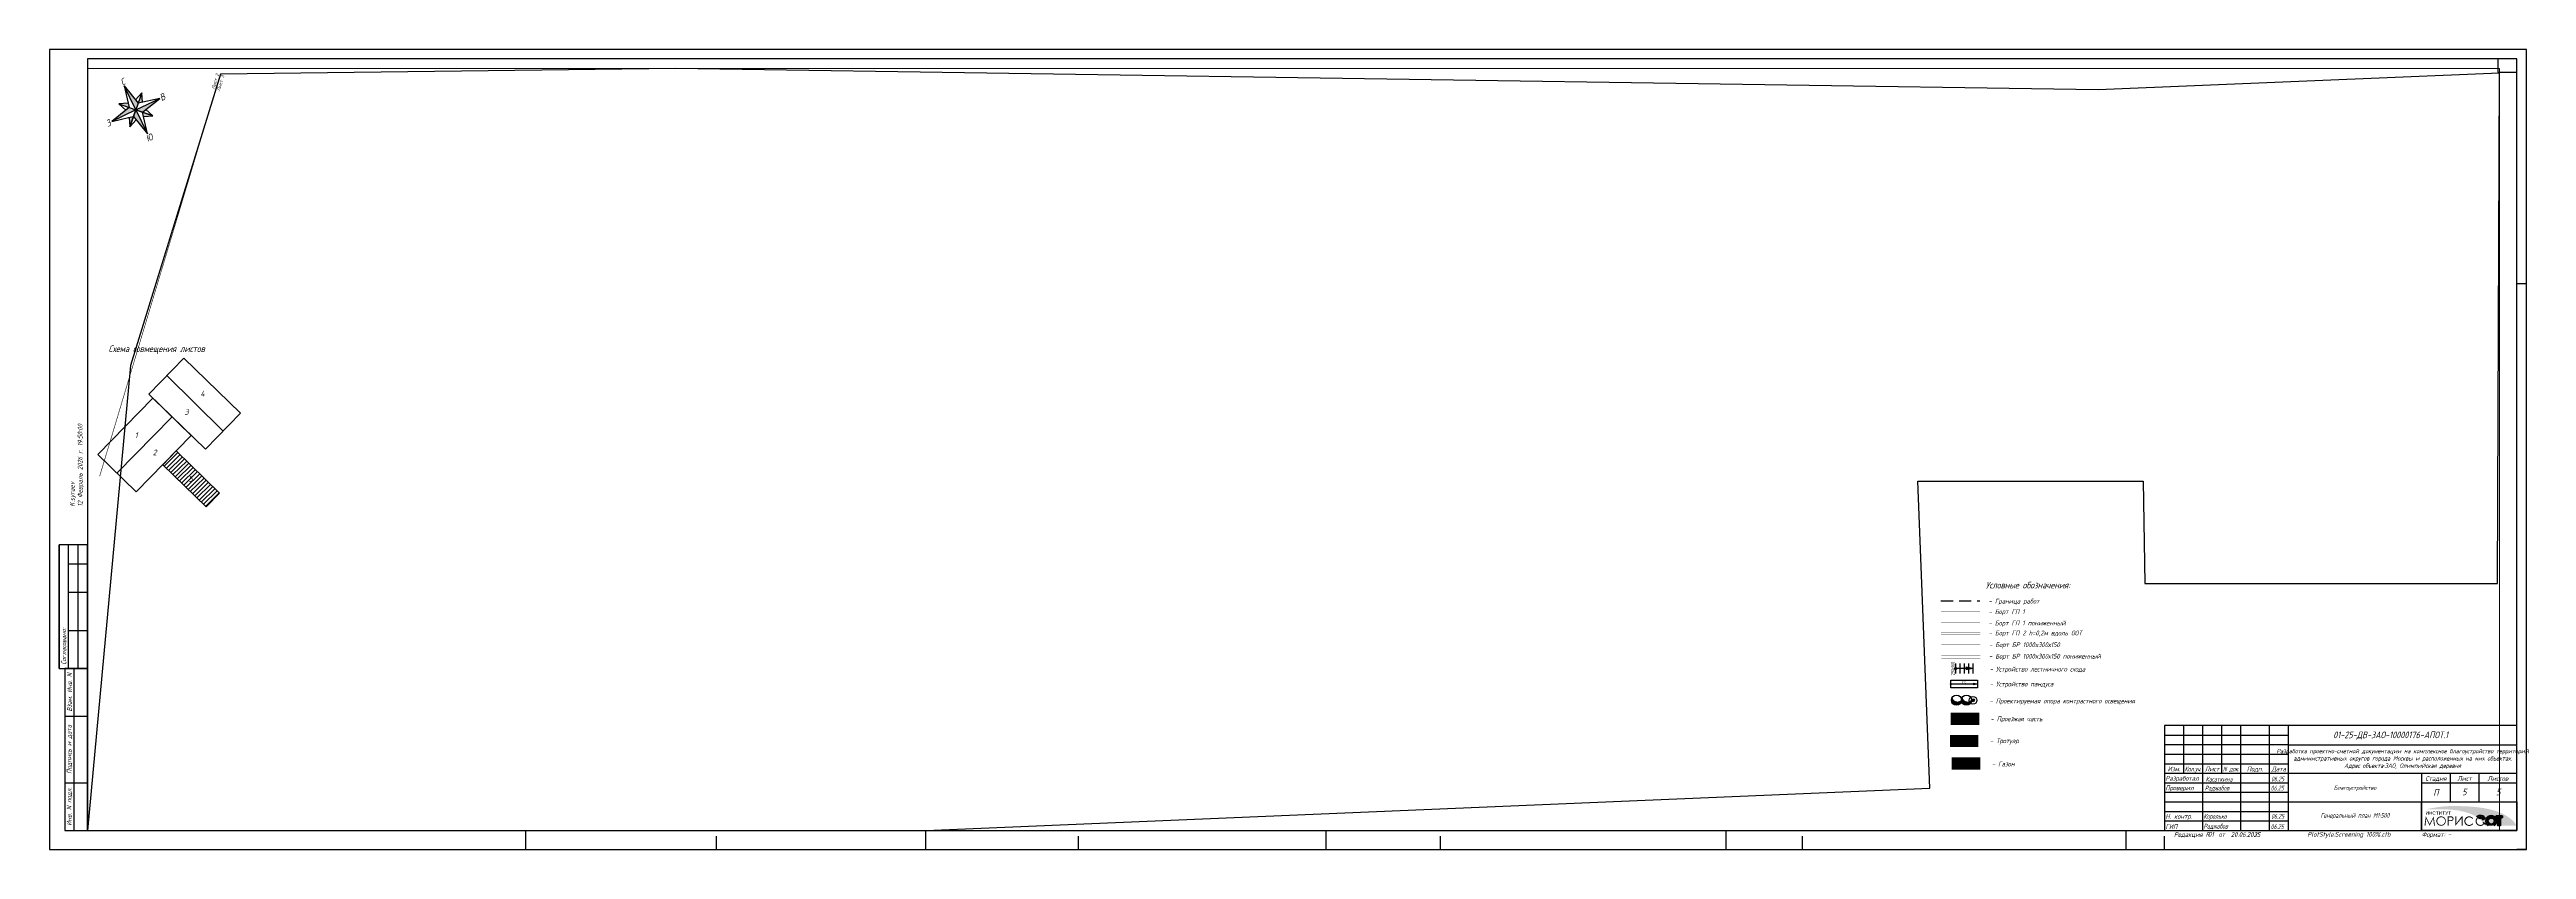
# Paper-space layout 'Layout1' of a CAD drawing. Extents: x -317 to 983, y -268 to 152.
import ezdxf
from ezdxf.enums import TextEntityAlignment as Align

# ---------------------------------------------------------------- set-up
doc = ezdxf.new("R2010")
doc.units = 0
doc.set_wipeout_variables(frame=1)
doc.linetypes.add('JIS_02_2_0', pattern=[3, 2, -1])
doc.linetypes.add('ШТРИХОВАЯ2', pattern=[9.525, 6.35, -3.175])
doc.layers.get('0').update_dxf_attribs({"linetype": 'CONTINUOUS'})
doc.layers.get('DEFPOINTS').update_dxf_attribs({"linetype": 'CONTINUOUS'})
for name, color, linetype in [('$$ОФОРМЛЕНИЕ', 7, 'CONTINUOUS'), ('$$ОФОРМЛЕНИЕ_ТЕКСТ', 7, 'CONTINUOUS'), ('$$ОФОРМЛЕНИЕ_ТОНКИЕ', 8, 'CONTINUOUS'), ('_ВИДОВОЙ_ЭКРАН', 254, 'CONTINUOUS'), ('_ТИП_2__РЕМ__МЗ_А_Б_', 55, 'CONTINUOUS'), ('_ТИП_5__РЕМ__ТР_ИЗ_А_Б_', 41, 'CONTINUOUS'), ('_ТИП_7__ГАЗОН_', 80, 'CONTINUOUS'), ('БОРТ_ГП_1__300X150__ПОНИЖЕ', 220, 'CONTINUOUS'), ('БР_1000_300_150', 27, 'CONTINUOUS'), ('БР_1000_300_150_ПОНИЖЕННЫЙ', 220, 'CONTINUOUS'), ('БР_100_300_150_ПОНИЖЕННЫЙ', 220, 'CONTINUOUS'), ('ГП1__300Х150_', 5, 'CONTINUOUS'), ('ДВ_ГП_П_ГРАНИЦА_РАБОТ', 230, 'ШТРИХОВАЯ2'), ('ДВ_ГП_П_НО_СВЕТИЛЬНИК', 1, 'CONTINUOUS'), ('ДВ_ГП_П_НО_СВЕТИЛЬНИК_КОНТ', 80, 'CONTINUOUS'), ('ДВ_ГП_П_НО_ФУТЛЯР', 180, 'CONTINUOUS'), ('ДВ_ГП_П_ОБОЗНАЧЕНИЯ', 7, 'CONTINUOUS'), ('ДВ_ОФР_ЛИСТЫ', 12, 'CONTINUOUS'), ('ЛЕСТНИЦЫ', 4, 'CONTINUOUS'), ('ПАНДУС', 7, 'CONTINUOUS'), ('РАМКА', 7, 'CONTINUOUS')]:
    doc.layers.add(name, color=color, linetype=linetype)
doc.styles.add('$MORISSOT2_5', font='romans.shx', dxfattribs={"width": 0.8, "oblique": 15, "height": 2.5})
doc.styles.add('$MORISSOT3_5', font='romans.shx', dxfattribs={"width": 0.8, "oblique": 15, "height": 3.5})
doc.styles.add('ISOCPEUR', font='isocpeur.ttf', dxfattribs={"width": 0.65})
doc.styles.add('SIM_2_5', font='simplex8.shx', dxfattribs={"width": 0.8, "oblique": 15, "height": 2.5})
doc.styles.add('SIM_3_5', font='simplex.shx', dxfattribs={"width": 0.8, "oblique": 15, "height": 3.5})
doc.styles.get("Standard").update_dxf_attribs({"font": 'arial.ttf'})
doc.styles.add('ДЕЛВЕКТОР', font='isocpeui.ttf', dxfattribs={"width": 0.8})
doc.styles.add('НО', font='isocpeur.ttf')

# ---------------------------------------------------------------- blocks, each defined once
blk = doc.blocks.new('*U98')
at = {"layer": '$$ОФОРМЛЕНИЕ'}
for p, q in [((0, 297), (-5, 297)), ((-1290, 95), (-1290, 160)), ((-1290, 150), (-1280, 150)), ((-1290, 135), (-1280, 135)), ((-1290, 115), (-1280, 115)), ((-1287, 10), (-1287, 95)), ((-1292, 70), (-1280, 70)), ((-1292, 35), (-1280, 35)), ((-950, 0), (-950, 7)), ((-760, 0), (-760, 7)), ((-570, 0), (-570, 7)), ((-380, 0), (-380, 7)), ((-190, 0), (-190, 7)), ((0, 0), (-5, 0)), ((0, 0), (0, 7))]:
    blk.add_line(p, q, dxfattribs=at)
for points in [[(-1280, 10), (-5, 10), (-5, 415), (-1280, 415)], [(-15, 408), (-5, 408), (-5, 415), (-15, 415)], [(-1295, 95), (-1280, 95), (-1280, 160), (-1295, 160)], [(-1292, 10), (-1280, 10), (-1280, 95), (-1292, 95)]]:
    blk.add_lwpolyline(points, close=True, dxfattribs=at)
at = {"layer": '$$ОФОРМЛЕНИЕ_ТОНКИЕ'}
for p, q in [((-1295, 95), (-1295, 160)), ((-1285, 95), (-1285, 160)), ((-1050, 0), (-1050, 10)), ((-840, 0), (-840, 10)), ((-630, 0), (-630, 10)), ((-420, 0), (-420, 10)), ((-210, 0), (-210, 10)), ((0, 0), (0, 10))]:
    blk.add_line(p, q, dxfattribs=at)
blk.add_lwpolyline([(-1300, 0), (0, 0), (0, 420), (-1300, 420)], close=True, dxfattribs=at)
at = {"char_height": 2.5, "rotation": 90, "style": '$MORISSOT2_5'}
for s, insert, width, attachment_point in [('Согласовано:', (-1292.5, 97), 63, 4), ('Взам. Инв. N', (-1289.5, 82.5), 25, 5), ('Подпись и дата', (-1289.5, 52.5), 35, 5), ('Инв. N подл.', (-1289.5, 22.5), 25, 5)]:
    blk.add_mtext(s, dxfattribs=dict(at, insert=insert, width=width, attachment_point=attachment_point))
at = {"char_height": 2.5, "attachment_point": 4, "style": '$MORISSOT2_5'}
for s, insert, width in [('Редакция R   от          г.', (-185, 7.5), 55), ('Формат: ', (-55, 7.5), 50)]:
    blk.add_mtext(s, dxfattribs=dict(at, insert=insert, width=width))
at = {"color": 6, "insert": (-115, 7.5), "char_height": 2.5, "width": 15, "attachment_point": 4, "style": '$MORISSOT2_5'}
blk.add_mtext('PlotStyle: ', dxfattribs=at)
at = {"style": '$MORISSOT2_5', "oblique": 15, "width": 0.8}
blk.add_attdef('НОМЕР_СТРАНИЦЫ', text='', height=3, dxfattribs=at).set_placement((-10, 411.5), align=Align.MIDDLE_CENTER)
for tag, p in [('НОМЕР_РЕДАКЦИИ', (-167.1, 6.7)), ('ДАТА_РЕДАКЦИИ', (-155.1, 6.7)), ('ФОРМАТ', (-41.2, 6.7))]:
    blk.add_attdef(tag, p, '', height=2.5, dxfattribs=at)
at = {"color": 6, "style": '$MORISSOT2_5', "oblique": 15, "width": 0.8}
blk.add_attdef('СТИЛЬ_ПЕЧАТИ', (-100.7, 6.7), '', height=2.5, dxfattribs=at)
at = {"layer": 'DEFPOINTS', "insert": (-1282, 180), "char_height": 2.5, "width": 60, "attachment_point": 7, "rotation": 90, "style": '$MORISSOT2_5'}
blk.add_mtext('K.syraev\\P12 Февраль 2026 г. 19:50:00', dxfattribs=at)
blk = doc.blocks.new('$MORISSOT_ЛОГОТИП')
at = {"layer": '$$ОФОРМЛЕНИЕ'}
h = blk.add_hatch(color=256, dxfattribs=at)
h.dxf.hatch_style = 1
h.paths.add_polyline_path([(-43.7, 7.4), (-45.8, 3.3), (-47.8, 7.4), (-48.5, 2.4), (-48, 2.4), (-47.6, 6.2), (-45.8, 2.4), (-43.9, 6.2), (-43.5, 2.4), (-43, 2.4)])
h.paths.add_polyline_path([(-42.3, 4.9, 1), (-37.3, 4.9, 1)])
h.paths.add_polyline_path([(-37.7, 4.9, -1), (-41.8, 4.9, -1)], flags=16)
h = blk.add_hatch(color=30, dxfattribs=at)
h.dxf.hatch_style = 1
edge = h.paths.add_edge_path()
edge.add_spline(control_points=[(-0.4, 2.4), (-0.8, 3.7), (-1.9, 5), (-5.3, 7.7), (-9.9, 9.9), (-15.3, 11.4), (-21.6, 12.4), (-29.9, 12.8), (-39.5, 12.9), (-48, 11)], knot_values=[0, 0, 0, 0, 1, 2, 3, 4, 5, 6, 7, 7, 7, 7], degree=3, periodic=0)
edge.add_spline(control_points=[(-48, 11), (-41.3, 11.1), (-36.7, 11.1), (-31.1, 10.6), (-26.5, 9.5), (-23, 8.2), (-21.8, 7.5), (-21.2, 7.1)], knot_values=[0, 0, 0, 0, 1, 2, 3, 4, 4.91634, 4.91634, 4.91634, 4.91634], degree=3, periodic=0)
edge.add_arc((-19.2, 4.9), 2.95, 26.2257, 132.179, ccw=False)
edge.add_line((-16.5, 6.2), (-17.8, 5.6))
edge.add_arc((-19.2, 4.9), 1.6, 26.3677, 123.4691)
edge.add_spline(control_points=[(-20.1, 6.2), (-19.7, 5.9), (-19, 5.3), (-18.2, 4.5), (-17.8, 4.1)], knot_values=[5.471056, 5.471056, 5.471056, 5.471056, 6, 6.505006, 6.505006, 6.505006, 6.505006], degree=3, periodic=0)
edge.add_arc((-19.2, 4.9), 1.6, 330.5018, 333.7908)
edge.add_line((-17.8, 4.2), (-16.5, 3.6))
edge.add_arc((-19.2, 4.9), 2.95, 327.895, 333.7743, ccw=False)
edge.add_arc((-18.6, 4.5), 2.3, 324.1452, 328.3578, ccw=False)
edge.add_arc((-19.2, 4.9), 2.95, 319.4211, 324.6079, ccw=False)
edge.add_spline(control_points=[(-16.9, 2.9), (-16.8, 2.8), (-16.7, 2.6), (-16.6, 2.4)], knot_values=[6.854431, 6.854431, 6.854431, 6.854431, 7, 7, 7, 7], degree=3, periodic=0)
edge.add_line((-16.6, 2.4), (-15.1, 2.4))
edge.add_arc((-13.5, 4.9), 2.95, -57.9362, 237.9362, ccw=False)
edge.add_line((-12, 2.4), (-10, 2.4))
edge.add_line((-10, 2.4), (-10, 6.5))
edge.add_line((-10, 6.5), (-10.5, 6.5))
edge.add_arc((-10.5, 6.9), 0.45, 180, 270, ccw=False)
edge.add_line((-11, 6.9), (-11, 7.4))
edge.add_arc((-10.5, 7.4), 0.45, 90, 180, ccw=False)
edge.add_line((-10.5, 7.8), (-8, 7.8))
edge.add_arc((-8, 7.4), 0.45, 0, 90, ccw=False)
edge.add_line((-7.6, 7.4), (-7.6, 6.9))
edge.add_arc((-8, 6.9), 0.45, -90, 0, ccw=False)
edge.add_line((-8, 6.5), (-8.6, 6.5))
edge.add_line((-8.6, 6.5), (-8.6, 2.4))
edge.add_line((-8.6, 2.4), (-0.4, 2.4))
h.paths.add_polyline_path([(-15.1, 4.9, 1), (-11.9, 4.9, 1)], flags=17)
h = blk.add_hatch(color=256, dxfattribs=at)
h.dxf.hatch_style = 1
h.paths.add_polyline_path([(-34.5, 7.4), (-36.3, 7.4), (-36.3, 2.4), (-35.8, 2.4), (-35.8, 4.9), (-34.5, 4.9, 1)])
h.paths.add_polyline_path([(-35.8, 5.3), (-35.8, 6.9), (-34.5, 6.9, -1), (-34.5, 5.3)], flags=16)
h = blk.add_hatch(color=256, dxfattribs=at)
h.dxf.hatch_style = 1
h.paths.add_polyline_path([(-29, 6.4), (-29, 2.4), (-28.5, 2.4), (-28.5, 7.4), (-29, 7.4), (-31.8, 3.6), (-31.8, 7.4), (-32.3, 7.4), (-32.3, 2.4)])
h = blk.add_hatch(color=256, dxfattribs=at)
h.dxf.hatch_style = 1
h.paths.add_polyline_path([(-23, 3.4), (-23.4, 3.7, -3.171595), (-23.4, 6), (-23, 6.3, 3.171595)])
h = blk.add_hatch(color=256, dxfattribs=at)
h.dxf.hatch_style = 1
h.paths.add_polyline_path([(-17.1, 3.4), (-17.5, 3.7, -3.171595), (-17.5, 6), (-17.1, 6.3, 3.171595)])
h = blk.add_hatch(color=7, dxfattribs=at)
h.dxf.hatch_style = 1
edge = h.paths.add_edge_path()
edge.add_line((-17.1, 6.3), (-17.5, 6))
edge.add_arc((-19.2, 4.9), 2.05, 35, 127.3346)
edge.add_spline(control_points=[(-20.4, 6.5), (-20.3, 6.4), (-20.2, 6.3), (-20.1, 6.2)], knot_values=[5.291585, 5.291585, 5.291585, 5.291585, 5.471056, 5.471056, 5.471056, 5.471056], degree=3, periodic=0)
edge.add_arc((-19.2, 4.9), 1.6, 26.3677, 123.4691, ccw=False)
edge.add_line((-17.8, 5.6), (-16.5, 6.2))
edge.add_arc((-19.2, 4.9), 2.95, 26.2257, 132.179)
edge.add_spline(control_points=[(-21.2, 7.1), (-21.1, 7), (-21, 6.9), (-20.9, 6.8), (-20.8, 6.8)], knot_values=[4.91634, 4.91634, 4.91634, 4.91634, 5, 5.107001, 5.107001, 5.107001, 5.107001], degree=3, periodic=0)
edge.add_arc((-19.2, 4.9), 2.5, 35, 130.0371, ccw=False)
edge = h.paths.add_edge_path()
edge.add_arc((-19.2, 4.9), 1.6, 330.5018, 333.7908, ccw=False)
edge.add_spline(control_points=[(-17.8, 4.1), (-17.7, 3.9), (-17.6, 3.8), (-17.4, 3.6)], knot_values=[6.505006, 6.505006, 6.505006, 6.505006, 6.655095, 6.655095, 6.655095, 6.655095], degree=3, periodic=0)
edge.add_line((-17.4, 3.6), (-17.1, 3.4))
edge.add_arc((-19.2, 4.9), 2.5, 322.262, 325, ccw=False)
edge.add_spline(control_points=[(-17.2, 3.3), (-17.1, 3.2), (-17, 3.1), (-16.9, 2.9)], knot_values=[6.747193, 6.747193, 6.747193, 6.747193, 6.854431, 6.854431, 6.854431, 6.854431], degree=3, periodic=0)
edge.add_arc((-19.2, 4.9), 2.95, 319.4211, 333.7743)
edge.add_line((-16.5, 3.6), (-17.8, 4.2))
h = blk.add_hatch(color=7, dxfattribs=at)
h.dxf.hatch_style = 1
h.paths.add_polyline_path([(-15.1, 2.4), (-13.5, 2.4, -0.414214), (-16, 4.9, -1), (-11, 4.9, -0.414214), (-13.5, 2.4), (-12, 2.4, 3.480102)])
h.paths.add_polyline_path([(-15.6, 4.9, 1), (-11.5, 4.9, 1)], flags=17)
h.paths.add_polyline_path([(-11.9, 4.9, -1), (-15.1, 4.9, -1)], flags=16)
h = blk.add_hatch(color=256, dxfattribs=at)
h.dxf.hatch_style = 1
h.paths.add_polyline_path([(-11, 4.9, 1), (-16, 4.9, 1)])
h.paths.add_polyline_path([(-15.6, 4.9, -1), (-11.5, 4.9, -1)], flags=16)
h.paths.add_polyline_path([(-15.1, 4.9, -1), (-11.9, 4.9, -1)], flags=0)
h = blk.add_hatch(color=7, dxfattribs=at)
h.dxf.hatch_style = 1
h.paths.add_polyline_path([(-10.5, 7.8, 0.414214), (-11, 7.4), (-11, 6.9, 0.414214), (-10.5, 6.5), (-10, 6.5), (-10, 2.4), (-8.6, 2.4), (-8.6, 6.5), (-8, 6.5, 0.414214), (-7.6, 6.9), (-7.6, 7.4, 0.414214), (-8, 7.8)])
h.paths.add_polyline_path([(-8, 7.4), (-8, 6.9), (-9, 6.9), (-9, 2.5), (-9.5, 2.5), (-9.5, 6.9), (-10.5, 6.9), (-10.5, 7.4)], flags=16)
h = blk.add_hatch(color=256, dxfattribs=at)
h.dxf.hatch_style = 1
h.paths.add_polyline_path([(-9, 6.9), (-8, 6.9), (-8, 7.4), (-10.5, 7.4), (-10.5, 6.9), (-9.5, 6.9), (-9.5, 2.5), (-9, 2.5)])
at = {"layer": '$$ОФОРМЛЕНИЕ', "color": 7}
for points in [[(-20.1, 6.2, -0.451), (-17.8, 5.6), (-16.5, 6.2, 0.498327), (-21.2, 7.1)], [(-17.8, 4.1, 0.014352), (-17.8, 4.2), (-16.5, 3.6, -0.06271), (-16.9, 2.9)]]:
    blk.add_lwpolyline(points, format="xyb", dxfattribs=at)
blk.add_lwpolyline([(-11, 6.9), (-11, 7.4, -0.414214), (-10.5, 7.8), (-8, 7.8, -0.414214), (-7.6, 7.4), (-7.6, 6.9, -0.414214), (-8, 6.5), (-8.6, 6.5), (-8.6, 2.4), (-10, 2.4), (-10, 6.5), (-10.5, 6.5, -0.414214)], format="xyb", close=True, dxfattribs=at)
blk.add_circle((-13.5, 4.9), 1.6, dxfattribs=at)
blk.add_arc((-13.5, 4.9), 2.95, 302.0638, 237.9362, dxfattribs=at)
at = {"layer": 'DEFPOINTS'}
blk.add_lwpolyline([(-50, 15), (0, 15), (0, 0), (-50, 0)], close=True, dxfattribs=at)
at = {"layer": '$$ОФОРМЛЕНИЕ', "insert": (-48, 10), "char_height": 1.8, "width": 15, "attachment_point": 1}
blk.add_mtext('{\\f@Arial Unicode MS|b0|i0|c204|p34;ИНСТИТУТ}', dxfattribs=at)
at = {"style": '$MORISSOT2_5', "oblique": 15, "width": 0.8}
blk.add_attdef('Номер_договора', text='', height=1.5, dxfattribs=at).set_placement((-8.5, 1.3), align=Align.MIDDLE_CENTER)
blk = doc.blocks.new('*U99')
at = {"layer": 'ДВ_ОФР_ЛИСТЫ', "const_width": 0.3}
blk.add_lwpolyline([(-4.7, -220.3), (0, 0)], dxfattribs=at)
at = {"layer": 'ДВ_ОФР_ЛИСТЫ', "style": 'ДЕЛВЕКТОР', "flags": 4}
blk.add_attdef('ЛИСТ_ВЕРХ', text='', height=1.75, rotation=88.606, dxfattribs=at).set_placement((-2.6, -8.6), align=Align.TOP_LEFT)
at = {"layer": 'ДВ_ОФР_ЛИСТЫ', "style": 'ДЕЛВЕКТОР'}
blk.add_attdef('ЛИСТ_НИЗ', (2.1, -8.7), '', height=1.75, rotation=88.606, dxfattribs=at)
blk = doc.blocks.new('*U91')
at = {"color": 7}
blk.add_wipeout([(-18.4, -18.4), (-18.5, 18.5), (18.5, 18.5), (18.5, -18.4)], dxfattribs=at).dxf.layer = 'ДВ_ГП_П_ОБОЗНАЧЕНИЯ'
at = {"layer": 'ДВ_ГП_П_ОБОЗНАЧЕНИЯ'}
h = blk.add_hatch(color=252, dxfattribs=at)
h.paths.add_polyline_path([(0, 14), (0, 0), (2.6, 2.6)])
h.paths.add_polyline_path([(6.7, 6.7), (2.6, 2.6), (4.8, 2.1)])
h.paths.add_polyline_path([(14, 0), (0, 0), (2.6, -2.6)])
h.paths.add_polyline_path([(2.6, -2.6), (2.1, -4.8), (6.7, -6.7)])
h.paths.add_polyline_path([(0, 0), (-2.6, -2.6), (0, -14)])
h.paths.add_polyline_path([(-2.6, -2.6), (-4.8, -2.1), (-6.7, -6.7)])
h.paths.add_polyline_path([(-2.6, 2.6), (-14, 0), (0, 0)])
h.paths.add_polyline_path([(-2.1, 4.8), (-6.7, 6.7), (-2.6, 2.6)])
for points in [[(0, 14), (-2.6, 2.6)], [(0, 0), (0, 14)], [(0, 14), (2.6, 2.6)], [(-2.6, 2.6), (-14, 0)], [(0, 0), (-14, 0)], [(-4.8, 2.1), (-6.7, 6.7)], [(-2.1, 4.8), (-6.7, 6.7)], [(-6.7, 6.7), (0, 0)], [(-6.7, -6.7), (0, 0)], [(-5.3, 5.2), (5.3, -5.2)], [(5.2, 5.3), (-5.2, -5.3)], [(6.7, 6.7), (0, 0)], [(6.7, -6.7), (0, 0)], [(0, 0), (0, -14)], [(0, 0), (14, 0)], [(2.1, 4.8), (6.7, 6.7)], [(14, 0), (2.6, 2.6)], [(2.6, -2.6), (14, 0)], [(4.8, 2.1), (6.7, 6.7)], [(-14, 0), (-5.2, -2)], [(-4.8, -2.1), (-6.7, -6.7)], [(-2.1, -4.8), (-6.7, -6.7)], [(-5.2, -2), (-2.6, -2.6)], [(-2.6, -2.6), (0, -14)], [(0, -14), (2.6, -2.6)], [(2.1, -4.8), (6.7, -6.7)], [(4.8, -2.1), (6.7, -6.7)]]:
    blk.add_lwpolyline(points, dxfattribs=at)
at = {"layer": 'ДВ_ГП_П_ОБОЗНАЧЕНИЯ', "style": 'ДЕЛВЕКТОР', "width": 0.8}
for s, p in [('З', (-17, -1.8)), ('В', (14.2, -1.7)), ('Ю', (-1.7, -18))]:
    blk.add_text(s, height=3.5, rotation=0.0988, dxfattribs=at).set_placement(p)
at = {"layer": 'ДВ_ГП_П_ОБОЗНАЧЕНИЯ', "insert": (-0.8, 18), "char_height": 3.5, "width": 2.47, "attachment_point": 1, "rotation": 0.0988, "style": 'ДЕЛВЕКТОР'}
blk.add_mtext('{\\fISOCPEUR|b1|i1|c204|p34;С}', dxfattribs=at)
blk = doc.blocks.new('*U112')
for points in [[(36.2, 41.5), (65.6, 12.4)], [(10, -9.8), (38.9, 19.9)]]:
    blk.add_lwpolyline(points)
at = {"char_height": 3, "attachment_point": 5, "style": '$MORISSOT3_5'}
for s, insert in [('4', (54.9, 32)), ('3', (46.5, 22.3)), ('1', (20.1, 10.2)), ('2', (29.8, 1.1)), ('5', (48.6, -12.7))]:
    blk.add_mtext_dynamic_manual_height_columns(s, width=1.174, gutter_width=4.19, heights=[-3], dxfattribs=dict(at, insert=insert))
blk = doc.blocks.new('*U115')
at = {"layer": '$$ОФОРМЛЕНИЕ_ТОНКИЕ'}
h = blk.add_hatch(dxfattribs=at)
h.set_pattern_fill('ANSI31', color=256, scale=0.50295, angle=-0.48234)
h.paths.add_polyline_path([(3.9, 59.8), (-3.2, 52.5), (19.6, 30.3), (26.7, 37.5)])
h.paths.add_polyline_path([(9.3, 42.8), (12.4, 42.8), (13.6, 47.3), (10.5, 47.3)], flags=24)
for points in [[(7.9, 108.5), (37.6, 79.6), (19.2, 60.7), (-10.5, 89.6)], [(11.8, 67.9), (-17.2, 38.2), (-37.2, 57.8), (-8.3, 87.4)], [(3.9, 59.8), (26.7, 37.5), (19.6, 30.3), (-3.2, 52.5)]]:
    blk.add_lwpolyline(points, close=True)
blk.add_blockref('*U112', (-37.2, 57.8))
at = {"color": 7, "insert": (-31.6, 115.1), "char_height": 3.5, "attachment_point": 1, "style": '$MORISSOT3_5'}
blk.add_mtext_dynamic_manual_height_columns('Схема совмещения листов', width=62.747, gutter_width=12.5, heights=[-4], dxfattribs=at)
blk = doc.blocks.new('АР_КРУЖОК_1_1')
at = {"color": 0, "linetype": 'BYBLOCK'}
blk.add_circle((0, 0), 75, dxfattribs=at)
blk = doc.blocks.new('*U271')
at = {"color": 0, "linetype": 'BYBLOCK'}
for q in [(-500, 85), (-500, -85)]:
    blk.add_line((0, 0), q, dxfattribs=at)
blk = doc.blocks.new('*U11')
at = {"color": 4, "linetype": 'BYBLOCK'}
blk.add_line((0, 0), (96, 653), dxfattribs=at)
at = {"color": 0, "linetype": 'BYBLOCK'}
for p, q in [((287, -42), (383, 611)), ((574, -85), (670, 568)), ((861, -127), (957, 526)), ((1148, -169), (1244, 483))]:
    blk.add_line(p, q, dxfattribs=at)
blk.add_lwpolyline([(1196, 157), (48, 326)], dxfattribs=at)
at = {"color": 4, "linetype": 'BYBLOCK', "rotation": 351.600349070872}
blk.add_blockref('АР_КРУЖОК_1_1', (48, 326), dxfattribs=at)
at = {"color": 0, "linetype": 'BYBLOCK', "rotation": 351.600349070872}
blk.add_blockref('*U271', (1196, 157), dxfattribs=at)
at = {"layer": '_ВИДОВОЙ_ЭКРАН', "color": 4, "ltscale": 20, "style": 'ISOCPEUR', "width": 0.65}
blk.add_attdef('УКЛОН', text='', height=250, rotation=81.60035, dxfattribs=at).set_placement((48, 326), align=Align.BOTTOM_CENTER)
blk = doc.blocks.new('*U10')
at = {"color": 0, "linetype": 'BYBLOCK'}
blk.add_lwpolyline([(0, 900), (3140, 900), (3140, 0), (0, 0)], close=True, dxfattribs=at)
blk.add_lwpolyline([(3140, 450), (0, 450)], dxfattribs=at)
for name, p in [('АР_КРУЖОК_1_1', (0, 450)), ('*U271', (3140, 450))]:
    blk.add_blockref(name, p, dxfattribs=at)
at = {"color": 0, "linetype": 'BYBLOCK', "ltscale": 20, "style": 'ISOCPEUR', "width": 0.65}
blk.add_attdef('УКЛОН', text='', height=250, dxfattribs=at).set_placement((1570, 450), align=Align.BOTTOM_CENTER)
blk = doc.blocks.new('*U16')
at = {"layer": 'ДВ_ГП_П_НО_СВЕТИЛЬНИК'}
h = blk.add_hatch(color=256, dxfattribs=at)
h.dxf.hatch_style = 1
h.paths.add_polyline_path([(0, -0.4, 1), (0, 0.4, 1)])
at = {"layer": 'ДВ_ГП_П_НО_СВЕТИЛЬНИК_КОНТ', "linetype": 'CONTINUOUS'}
for points in [[(-4.66, -1.39, 0.445586), (-3.25, 0.18, -0.671828), (-5.79, 0.9, 0.622756)], [(-1.82, -1.39, 0.445586), (-0.4, 0.18, -0.671828), (-2.94, 0.9, 0.622756)]]:
    blk.add_hatch(color=256, dxfattribs=at).paths.add_polyline_path(points)
at = {"layer": 'ДВ_ГП_П_НО_СВЕТИЛЬНИК', "linetype": 'CONTINUOUS'}
for radius in [1.1, 0.395]:
    blk.add_circle((0, 0), radius, dxfattribs=at)
at = {"layer": 'ДВ_ГП_П_НО_СВЕТИЛЬНИК_КОНТ'}
for centre in [(-4.66, 0.03), (-1.82, 0.03)]:
    blk.add_circle(centre, 1.42, dxfattribs=at)
at = {"style": 'НО', "flags": 5}
blk.add_attdef('ТИП', (3.38, -4.37), '', height=2.5, dxfattribs=at)
at = {"layer": 'ДВ_ГП_П_НО_ФУТЛЯР', "style": 'НО', "flags": 4}
blk.add_attdef('ФИДЕР', text='', height=2.5, rotation=360, dxfattribs=at).set_placement((1.51, 2.07), align=Align.RIGHT)
blk.add_attdef('НОМЕР', (1.51, 2.07), '', height=2.5, rotation=360, dxfattribs=at)
blk = doc.blocks.new('A$C734E0510')
at = {"layer": 'БР_1000_300_150', "const_width": 0.15}
for points in [[(0, 8.3), (20.5, 8.3)], [(0, 2.3), (20.5, 2.3)]]:
    blk.add_lwpolyline(points, dxfattribs=at)
at = {"layer": 'БР_1000_300_150_ПОНИЖЕННЫЙ', "linetype": 'JIS_02_2_0', "ltscale": 0.5, "const_width": 0.15}
blk.add_lwpolyline([(0, 1), (20.5, 1)], dxfattribs=at)
at = {"color": 7, "style": '$MORISSOT2_5', "oblique": 15, "width": 0.8}
for s, p in [('- Борт БР 1000x300х150', (25, 6.8)), ('- Борт БР 1000x300х150 пониженный', (25, 0.8))]:
    blk.add_text(s, height=2.5, dxfattribs=at).set_placement(p)
blk = doc.blocks.new('A$C45F78A5B')
at = {"layer": '_ТИП_2__РЕМ__МЗ_А_Б_'}
h = blk.add_hatch(color=256, dxfattribs=at)
h.dxf.hatch_style = 1
h.paths.add_polyline_path([(5.1, 29.9), (5.1, 23.5), (20.1, 23.5), (20.1, 29.9)])
at = {"layer": '_ТИП_5__РЕМ__ТР_ИЗ_А_Б_'}
h = blk.add_hatch(color=256, dxfattribs=at)
h.dxf.hatch_style = 1
h.paths.add_polyline_path([(4.7, 18.2), (4.7, 11.8), (19.7, 11.8), (19.7, 18.2)])
at = {"layer": '_ТИП_7__ГАЗОН_'}
h = blk.add_hatch(color=256, dxfattribs=at)
h.dxf.hatch_style = 1
h.paths.add_polyline_path([(5.6, 6.4), (5.6, 0), (20.6, 0), (20.6, 6.4)])
at = {"layer": 'БОРТ_ГП_1__300X150__ПОНИЖЕ', "color": 220, "linetype": 'JIS_02_2_0', "const_width": 0.15}
blk.add_lwpolyline([(0, 76.1), (20.5, 76.1)], dxfattribs=at)
at = {"layer": 'БР_100_300_150_ПОНИЖЕННЫЙ', "color": 5, "linetype": 'JIS_02_2_0', "ltscale": 0.5, "const_width": 0.15}
blk.add_lwpolyline([(0.1, 70.7), (20.6, 70.7)], dxfattribs=at)
at = {"layer": 'ГП1__300Х150_', "const_width": 0.15}
for points in [[(0, 83.2), (20.5, 83.2)], [(0, 77.2), (20.5, 77.2)], [(0.1, 72), (20.6, 72)]]:
    blk.add_lwpolyline(points, dxfattribs=at)
at = {"layer": 'ДВ_ГП_П_ГРАНИЦА_РАБОТ'}
blk.add_lwpolyline([(0, 88.7), (20.5, 88.7)], dxfattribs=at)
at = {"layer": 'БР_1000_300_150'}
blk.add_blockref('A$C734E0510', (0.2, 57.5), dxfattribs=at)
at = {"layer": 'ДВ_ГП_П_НО_СВЕТИЛЬНИК_КОНТ', "xscale": 1.850591756358992, "yscale": 1.850591756358992, "zscale": 1.850591756358992}
blk.add_blockref('*U16', (16.8, 36.4), dxfattribs=at)
at = {"layer": 'ЛЕСТНИЦЫ', "color": 4, "xscale": 0.0078680304705441, "yscale": 0.0078680304705441, "zscale": 0.0078680304705441, "rotation": 8.399650929127901}
blk.add_blockref('*U11', (7.8, 50.5), dxfattribs=at).add_auto_attribs({'УКЛОН': '290х160'})
at = {"layer": 'ПАНДУС', "color": 4, "linetype": 'BYBLOCK', "xscale": 0.0044313964540751, "yscale": 0.0044313964540751, "zscale": 0.0044313964540751}
blk.add_blockref('*U10', (5.2, 42.9), dxfattribs=at).add_auto_attribs({'УКЛОН': '1:20'})
at = {"color": 7, "linetype": 'CONTINUOUS', "style": '$MORISSOT3_5', "oblique": 15, "width": 0.8}
blk.add_text('Условные обозначения:', height=3.5, dxfattribs=at).set_placement((23.5, 95.1))
at = {"color": 7, "style": '$MORISSOT2_5', "oblique": 15, "width": 0.8}
for s, p in [('- Граница работ', (25, 87.2)), ('- Борт ГП 1', (25, 81.7)), ('- Борт ГП 1 пониженный', (25, 75.7)), ('- Борт ГП 2 h=0,2м вдоль ООТ', (25.1, 70.5)), ('- Устройство лестничного схода', (25.6, 51.5)), ('- Устройство пандуса', (25.6, 43.7)), ('- Проектируемая опора контрастного освещения', (25.5, 34.8)), ('- Проезжая часть', (26, 25.4)), ('- Тротуар', (25.7, 13.9)), ('- Газон', (26.7, 1.7))]:
    blk.add_text(s, height=2.5, dxfattribs=at).set_placement(p)

psp = doc.layouts.get("Layout1")

# ---------------------------------------------------------------- linework, layer by layer
at = {"layer": '$$ОФОРМЛЕНИЕ'}
for p, q in [((802.6, -203.3), (802.6, -228.3)), ((812.6, -203.3), (812.6, -258.3)), ((822.6, -203.3), (822.6, -228.3)), ((832.6, -203.3), (832.6, -258.3)), ((847.6, -203.3), (847.6, -258.3)), ((857.6, -203.3), (857.6, -258.3)), ((857.6, -213.3), (977.6, -213.3)), ((792.6, -223.3), (857.6, -223.3)), ((792.6, -228.3), (977.6, -228.3)), ((927.6, -228.3), (927.6, -258.3)), ((927.6, -233.3), (977.6, -233.3)), ((942.6, -228.3), (942.6, -243.3)), ((957.6, -228.3), (957.6, -243.3)), ((857.6, -243.3), (977.6, -243.3))]:
    psp.add_line(p, q, dxfattribs=at)
psp.add_lwpolyline([(792.6, -258.3), (977.6, -258.3), (977.6, -203.3), (792.6, -203.3)], close=True, dxfattribs=at)
at = {"layer": '$$ОФОРМЛЕНИЕ_ТОНКИЕ'}
for p, q in [((792.6, -208.3), (857.6, -208.3)), ((857.6, -213.3), (792.6, -213.3)), ((792.6, -218.3), (857.6, -218.3)), ((792.6, -233.3), (857.6, -233.3)), ((792.6, -238.3), (857.6, -238.3)), ((792.6, -243.3), (857.6, -243.3)), ((792.6, -248.3), (857.6, -248.3)), ((792.6, -253.3), (857.6, -253.3))]:
    psp.add_line(p, q, dxfattribs=at)
at = {"layer": 'DEFPOINTS'}
psp.add_lwpolyline([(11.1, 141.7), (-227.7, 138.7), (-274.9, -14.2), (-297.4, -258.3), (142.6, -258.3), (669.4, -236.2), (663.2, -74.9), (781.4, -75), (782.4, -128.6), (967.4, -128.6), (968.4, 139.3), (757.9, 130.5)], close=True, dxfattribs=at)

# ---------------------------------------------------------------- block references
at = {"layer": '$$ОФОРМЛЕНИЕ'}
ref = psp.add_blockref('*U98', (982.6, -268.3), dxfattribs=at)
ref.add_attrib('НОМЕР_РЕДАКЦИИ', '01', (815.5, -261.7), dxfattribs={"layer": '0', "height": 2.5, "style": '$MORISSOT2_5', "oblique": 15, "width": 0.8})
ref.add_attrib('ДАТА_РЕДАКЦИИ', '20.06.2025', (827.5, -261.7), dxfattribs={"layer": '0', "height": 2.5, "style": '$MORISSOT2_5', "oblique": 15, "width": 0.8})
ref.add_attrib('СТИЛЬ_ПЕЧАТИ', 'Screening 100%.ctb', (882, -261.6), dxfattribs={"layer": '0', "color": 6, "height": 2.5, "style": '$MORISSOT2_5', "oblique": 15, "width": 0.8})
ref.add_attrib('ФОРМАТ', '-', (941.4, -261.6), dxfattribs={"layer": '0', "height": 2.5, "style": '$MORISSOT2_5', "oblique": 15, "width": 0.8})
psp.add_blockref('$MORISSOT_ЛОГОТИП', (977.6, -258.3), dxfattribs=at)
at = {"layer": '$$ОФОРМЛЕНИЕ_ТЕКСТ'}
psp.add_blockref('*U115', (-254.8, -118.8), dxfattribs=at)
at = {"layer": 'БР_1000_300_150'}
psp.add_blockref('A$C45F78A5B', (675.3, -226.4), dxfattribs=at)
at = {"layer": 'ДВ_ОФР_ЛИСТЫ'}
ref = psp.add_blockref('*U99', (-227.7, 138.7), dxfattribs=dict(at, rotation=344.5084378039441))
ref.add_attrib('ЛИСТ_ВЕРХ', 'Лист 2', dxfattribs={"height": 1.75, "rotation": 73.1145, "style": 'ДЕЛВЕКТОР'}).set_placement((-232.5, 131.1), align=Align.TOP_LEFT)
ref.add_attrib('ЛИСТ_НИЗ', 'Лист 3', (-228, 129.7), dxfattribs={"height": 1.75, "rotation": 73.1145, "style": 'ДЕЛВЕКТОР'})

# ---------------------------------------------------------------- texts
at = {"layer": '$$ОФОРМЛЕНИЕ', "char_height": 2.5, "style": '$MORISSOT2_5'}
for s, width, heights, insert, attachment_point in [('Разработал', 19.5, [-3.33], (793.1, -231.3), 4), ('Изм.', 10, [-2.5], (797.6, -224.8), 2), ('{\\W0.7;Кол.уч.}', 10, [-3.33], (807.6, -224.8), 2), ('Лист', 10, [-2.5], (817.6, -224.8), 2), ('{\\W0.7;N док.}', 10, [-3.33], (827.6, -224.8), 2), ('Подп.', 15, [-3.33], (840.1, -224.8), 2), ('Дата', 10, [-2.98], (852.6, -224.8), 2), ('Стадия', 15, [-3.33], (935.1, -229.8), 2), ('Лист', 15, [-2.5], (950.1, -229.8), 2), ('Листов', 20, [-2.5], (967.6, -229.8), 2), ('Проверил', 19.5, [1.8], (793.1, -236.3), 4), ('Н. контр.', 20, [1.8], (793.1, -251.3), 4), ('ГИП', 20, [-2.5], (793.1, -256.3), 4)]:
    psp.add_mtext_dynamic_manual_height_columns(s, width=width, gutter_width=12.5, heights=heights, dxfattribs=dict(at, insert=insert, attachment_point=attachment_point))
at = {"color": 0, "char_height": 2.5, "attachment_point": 4, "style": '$MORISSOT2_5'}
for s, heights, insert in [('{\\W0.7;Касаткина}', [-2.5], (814.2, -231.4)), ('{\\W0.7;06.25}', [-2.5], (848.6, -231.3)), ('{\\W0.7;Раджабов}', [-3.33], (813.8, -236.3)), ('{\\W0.7;06.25}', [-2.5], (848.4, -236.1)), ('{\\W0.7;Королько}', [-3.33], (813.1, -251.3)), ('{\\W0.7;Раджабов}', [-3.33], (813.1, -256.3)), ('{\\W0.7;06.25}', [-2.5], (848.4, -256.3)), ('{\\W0.7;06.25}', [-2.5], (848.6, -250.9))]:
    psp.add_mtext_dynamic_manual_height_columns(s, width=19.5, gutter_width=12.5, heights=heights, dxfattribs=dict(at, insert=insert))
at = {"color": 0, "attachment_point": 5}
for s, insert, char_height, width, style in [('П', (935.1, -238.3), 3.5, 15, '$MORISSOT3_5'), ('5', (950, -238.1), 3.5, 15, '$MORISSOT3_5'), ('5', (967.8, -238.1), 3.5, 15, '$MORISSOT3_5'), ('{\\W0.87500x;Генеральный план М1:500}', (892.6, -250.8), 2.5, 70, '$MORISSOT2_5')]:
    psp.add_mtext(s, dxfattribs=dict(at, insert=insert, char_height=char_height, width=width, style=style))
at = {"layer": 'РАМКА', "attachment_point": 5, "style": 'SIM_2_5'}
for s, insert, char_height, width in [('Разработка проектно-сметной документации на комплексное благоустройство территорий административных округов города Москвы и расположенных на них объектах.\\PАдрес объекта:ЗАО, Олимпийская деревня', (917.6, -220.8), 2.3, 120), ('Благоустройство', (892.6, -236.2), 2.2, 70)]:
    psp.add_mtext(s, dxfattribs=dict(at, insert=insert, char_height=char_height, width=width))
at = {"layer": 'РАМКА', "style": 'SIM_3_5', "oblique": 15, "width": 0.8}
psp.add_attdef('01-25-ДВ-ЗАО-10000176-АПОТ.1', (881.2, -209.9), '', height=3.5, dxfattribs=at)

# ---------------------------------------------------------------- viewports
at = {"layer": 'DEFPOINTS', "view_twist_angle": 0.44655}
psp.add_viewport(center=(335.5, -58.3), size=(1265.8, 400.022), view_center_point=(-1740.22, -528.88), view_height=200.0111, dxfattribs=at)

# ---------------------------------------------------------------- next in the draw order: block references
at = {"layer": 'ДВ_ГП_П_ОБОЗНАЧЕНИЯ', "rotation": 25.5853073750085}
psp.add_blockref('*U91', (-272.1, 120), dxfattribs=at)

doc.saveas('drawing.dxf')
